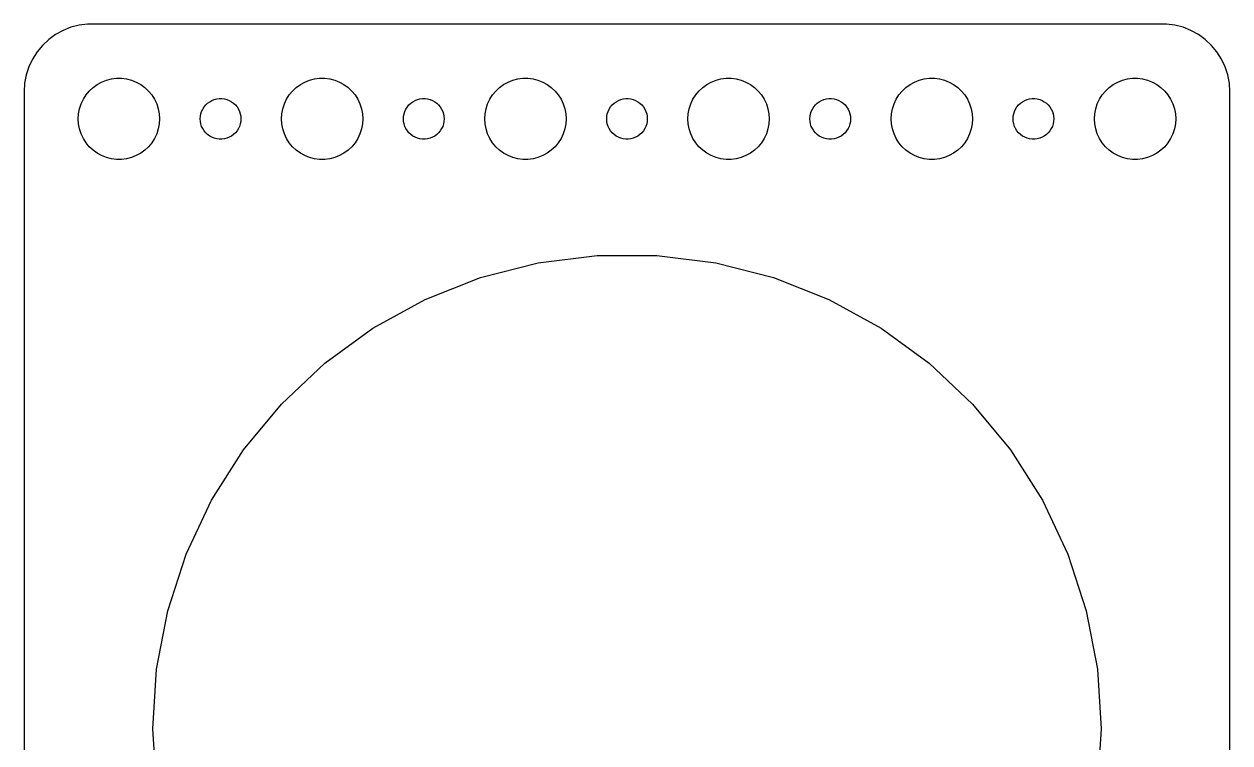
# Model space of a CAD drawing. Header units: metres. Extents: x -44 to 44, y 62 to 280.
# Drawn here: x -44.5 to 44.5, y 227 to 280 of the extents above; entities that cross this region are included whole.
import ezdxf

# ---------------------------------------------------------------- set-up
doc = ezdxf.new("R2010")
doc.units = ezdxf.units.M

msp = doc.modelspace()

# ---------------------------------------------------------------- linework, layer by layer
for p, q in [((-41.6289, 279.524), (-42.1791, 279.222)), ((-41.0451, 279.755), (-41.6289, 279.524)), ((-40.4369, 279.911), (-41.0451, 279.755)), ((-39.8139, 279.99), (-40.4369, 279.911)), ((39.8139, 279.99), (-39.8139, 279.99)), ((40.4369, 279.911), (39.8139, 279.99)), ((41.0451, 279.755), (40.4369, 279.911)), ((41.6289, 279.524), (41.0451, 279.755)), ((42.1791, 279.222), (41.6289, 279.524)), ((-42.6871, 278.853), (-43.1448, 278.423)), ((-42.1791, 279.222), (-42.6871, 278.853)), ((42.6871, 278.853), (42.1791, 279.222)), ((43.1448, 278.423), (42.6871, 278.853)), ((-43.5451, 277.939), (-43.8815, 277.409)), ((-43.1448, 278.423), (-43.5451, 277.939)), ((43.5451, 277.939), (43.1448, 278.423)), ((43.8815, 277.409), (43.5451, 277.939)), ((-44.1489, 276.841), (-44.3429, 276.243)), ((-43.8815, 277.409), (-44.1489, 276.841)), ((44.1489, 276.841), (43.8815, 277.409)), ((44.3429, 276.243), (44.1489, 276.841)), ((-44.3429, 276.243), (-44.4606, 275.627)), ((-38.427, 275.853), (-38.0621, 275.947)), ((-38.0621, 275.947), (-37.6884, 275.994)), ((-37.6884, 275.994), (-37.3116, 275.994)), ((-37.3116, 275.994), (-36.9379, 275.947)), ((-36.9379, 275.947), (-36.5729, 275.853)), ((-23.427, 275.853), (-23.0621, 275.947)), ((-23.0621, 275.947), (-22.6884, 275.994)), ((-22.6884, 275.994), (-22.3116, 275.994)), ((-22.3116, 275.994), (-21.9379, 275.947)), ((-21.9379, 275.947), (-21.5729, 275.853)), ((-8.42705, 275.853), (-8.06213, 275.947)), ((-8.06213, 275.947), (-7.68837, 275.994)), ((-7.68837, 275.994), (-7.31161, 275.994)), ((-7.31161, 275.994), (-6.93785, 275.947)), ((-6.93785, 275.947), (-6.57294, 275.853)), ((6.57294, 275.853), (6.93785, 275.947)), ((6.93785, 275.947), (7.31161, 275.994)), ((7.31161, 275.994), (7.68837, 275.994)), ((7.68837, 275.994), (8.06213, 275.947)), ((8.06213, 275.947), (8.42705, 275.853)), ((21.5729, 275.853), (21.9379, 275.947)), ((21.9379, 275.947), (22.3116, 275.994)), ((22.3116, 275.994), (22.6884, 275.994)), ((22.6884, 275.994), (23.0621, 275.947)), ((23.0621, 275.947), (23.427, 275.853)), ((36.5729, 275.853), (36.9379, 275.947)), ((36.9379, 275.947), (37.3116, 275.994)), ((37.3116, 275.994), (37.6884, 275.994)), ((37.6884, 275.994), (38.0621, 275.947)), ((38.0621, 275.947), (38.427, 275.853)), ((44.4606, 275.627), (44.3429, 276.243)), ((-44.4606, 275.627), (-44.5, 275)), ((-39.927, 274.763), (-39.6869, 275.054)), ((-39.6869, 275.054), (-39.4123, 275.312)), ((-39.4123, 275.312), (-39.1075, 275.533)), ((-39.1075, 275.533), (-38.7773, 275.714)), ((-38.7773, 275.714), (-38.427, 275.853)), ((-36.5729, 275.853), (-36.2227, 275.714)), ((-36.2227, 275.714), (-35.8925, 275.533)), ((-35.8925, 275.533), (-35.5877, 275.312)), ((-35.5877, 275.312), (-35.3131, 275.054)), ((-35.3131, 275.054), (-35.0729, 274.763)), ((-24.927, 274.763), (-24.6869, 275.054)), ((-24.6869, 275.054), (-24.4123, 275.312)), ((-24.4123, 275.312), (-24.1075, 275.533)), ((-24.1075, 275.533), (-23.7773, 275.714)), ((-23.7773, 275.714), (-23.427, 275.853)), ((-21.5729, 275.853), (-21.2227, 275.714)), ((-21.2227, 275.714), (-20.8925, 275.533)), ((-20.8925, 275.533), (-20.5877, 275.312)), ((-20.5877, 275.312), (-20.3131, 275.054)), ((-20.3131, 275.054), (-20.0729, 274.763)), ((-9.92705, 274.763), (-9.6869, 275.054)), ((-9.6869, 275.054), (-9.41226, 275.312)), ((-9.41226, 275.312), (-9.10747, 275.533)), ((-9.10747, 275.533), (-8.77733, 275.714)), ((-8.77733, 275.714), (-8.42705, 275.853)), ((-6.57294, 275.853), (-6.22266, 275.714)), ((-6.22266, 275.714), (-5.89252, 275.533)), ((-5.89252, 275.533), (-5.58772, 275.312)), ((-5.58772, 275.312), (-5.31308, 275.054)), ((-5.31308, 275.054), (-5.07294, 274.763)), ((5.07294, 274.763), (5.31308, 275.054)), ((5.31308, 275.054), (5.58772, 275.312)), ((5.58772, 275.312), (5.89252, 275.533)), ((5.89252, 275.533), (6.22266, 275.714)), ((6.22266, 275.714), (6.57294, 275.853)), ((8.42705, 275.853), (8.77733, 275.714)), ((8.77733, 275.714), (9.10747, 275.533)), ((9.10747, 275.533), (9.41226, 275.312)), ((9.41226, 275.312), (9.6869, 275.054)), ((9.6869, 275.054), (9.92705, 274.763)), ((20.0729, 274.763), (20.3131, 275.054)), ((20.3131, 275.054), (20.5877, 275.312)), ((20.5877, 275.312), (20.8925, 275.533)), ((20.8925, 275.533), (21.2227, 275.714)), ((21.2227, 275.714), (21.5729, 275.853)), ((23.427, 275.853), (23.7773, 275.714)), ((23.7773, 275.714), (24.1075, 275.533)), ((24.1075, 275.533), (24.4123, 275.312)), ((24.4123, 275.312), (24.6869, 275.054)), ((24.6869, 275.054), (24.927, 274.763)), ((35.0729, 274.763), (35.3131, 275.054)), ((35.3131, 275.054), (35.5877, 275.312)), ((35.5877, 275.312), (35.8925, 275.533)), ((35.8925, 275.533), (36.2227, 275.714)), ((36.2227, 275.714), (36.5729, 275.853)), ((38.427, 275.853), (38.7773, 275.714)), ((38.7773, 275.714), (39.1075, 275.533)), ((39.1075, 275.533), (39.4123, 275.312)), ((39.4123, 275.312), (39.6869, 275.054)), ((39.6869, 275.054), (39.927, 274.763)), ((44.5, 275), (44.4606, 275.627)), ((-44.5, 275), (-44.5, 181)), ((-40.2893, 274.104), (-40.1289, 274.445)), ((-40.1289, 274.445), (-39.927, 274.763)), ((-35.0729, 274.763), (-34.8711, 274.445)), ((-34.8711, 274.445), (-34.7107, 274.104)), ((-31.0934, 274.027), (-30.9561, 274.156)), ((-30.9561, 274.156), (-30.8037, 274.266)), ((-30.8037, 274.266), (-30.6387, 274.357)), ((-30.6387, 274.357), (-30.4635, 274.427)), ((-30.4635, 274.427), (-30.2811, 274.473)), ((-30.2811, 274.473), (-30.0942, 274.497)), ((-30.0942, 274.497), (-29.9058, 274.497)), ((-29.9058, 274.497), (-29.7189, 274.473)), ((-29.7189, 274.473), (-29.5365, 274.427)), ((-29.5365, 274.427), (-29.3613, 274.357)), ((-29.3613, 274.357), (-29.1963, 274.266)), ((-29.1963, 274.266), (-29.0439, 274.156)), ((-29.0439, 274.156), (-28.9065, 274.027)), ((-25.2893, 274.104), (-25.1289, 274.445)), ((-25.1289, 274.445), (-24.927, 274.763)), ((-20.0729, 274.763), (-19.8711, 274.445)), ((-19.8711, 274.445), (-19.7107, 274.104)), ((-16.0934, 274.027), (-15.9561, 274.156)), ((-15.9561, 274.156), (-15.8037, 274.266)), ((-15.8037, 274.266), (-15.6387, 274.357)), ((-15.6387, 274.357), (-15.4635, 274.427)), ((-15.4635, 274.427), (-15.2811, 274.473)), ((-15.2811, 274.473), (-15.0942, 274.497)), ((-15.0942, 274.497), (-14.9058, 274.497)), ((-14.9058, 274.497), (-14.7189, 274.473)), ((-14.7189, 274.473), (-14.5365, 274.427)), ((-14.5365, 274.427), (-14.3613, 274.357)), ((-14.3613, 274.357), (-14.1963, 274.266)), ((-14.1963, 274.266), (-14.0439, 274.156)), ((-14.0439, 274.156), (-13.9065, 274.027)), ((-10.2893, 274.104), (-10.1289, 274.445)), ((-10.1289, 274.445), (-9.92705, 274.763)), ((-5.07294, 274.763), (-4.87108, 274.445)), ((-4.87108, 274.445), (-4.71066, 274.104)), ((-1.09344, 274.027), (-0.95613, 274.156)), ((-0.95613, 274.156), (-0.80373, 274.266)), ((-0.80373, 274.266), (-0.63866, 274.357)), ((-0.63866, 274.357), (-0.46352, 274.427)), ((-0.46352, 274.427), (-0.28107, 274.473)), ((-0.28107, 274.473), (-0.09418, 274.497)), ((-0.09418, 274.497), (0.09418, 274.497)), ((0.09418, 274.497), (0.28107, 274.473)), ((0.28107, 274.473), (0.46352, 274.427)), ((0.46352, 274.427), (0.63866, 274.357)), ((0.63866, 274.357), (0.80373, 274.266)), ((0.80373, 274.266), (0.95613, 274.156)), ((0.95613, 274.156), (1.09344, 274.027)), ((4.71066, 274.104), (4.87108, 274.445)), ((4.87108, 274.445), (5.07294, 274.763)), ((9.92705, 274.763), (10.1289, 274.445)), ((10.1289, 274.445), (10.2893, 274.104)), ((13.9065, 274.027), (14.0439, 274.156)), ((14.0439, 274.156), (14.1963, 274.266)), ((14.1963, 274.266), (14.3613, 274.357)), ((14.3613, 274.357), (14.5365, 274.427)), ((14.5365, 274.427), (14.7189, 274.473)), ((14.7189, 274.473), (14.9058, 274.497)), ((14.9058, 274.497), (15.0942, 274.497)), ((15.0942, 274.497), (15.2811, 274.473)), ((15.2811, 274.473), (15.4635, 274.427)), ((15.4635, 274.427), (15.6387, 274.357)), ((15.6387, 274.357), (15.8037, 274.266)), ((15.8037, 274.266), (15.9561, 274.156)), ((15.9561, 274.156), (16.0934, 274.027)), ((19.7107, 274.104), (19.8711, 274.445)), ((19.8711, 274.445), (20.0729, 274.763)), ((24.927, 274.763), (25.1289, 274.445)), ((25.1289, 274.445), (25.2893, 274.104)), ((28.9065, 274.027), (29.0439, 274.156)), ((29.0439, 274.156), (29.1963, 274.266)), ((29.1963, 274.266), (29.3613, 274.357)), ((29.3613, 274.357), (29.5365, 274.427)), ((29.5365, 274.427), (29.7189, 274.473)), ((29.7189, 274.473), (29.9058, 274.497)), ((29.9058, 274.497), (30.0942, 274.497)), ((30.0942, 274.497), (30.2811, 274.473)), ((30.2811, 274.473), (30.4635, 274.427)), ((30.4635, 274.427), (30.6387, 274.357)), ((30.6387, 274.357), (30.8037, 274.266)), ((30.8037, 274.266), (30.9561, 274.156)), ((30.9561, 274.156), (31.0934, 274.027)), ((34.7107, 274.104), (34.8711, 274.445)), ((34.8711, 274.445), (35.0729, 274.763)), ((39.927, 274.763), (40.1289, 274.445)), ((40.1289, 274.445), (40.2893, 274.104)), ((44.5, 181), (44.5, 275)), ((-40.5, 273), (-40.4763, 273.376)), ((-40.4763, 273.376), (-40.4057, 273.746)), ((-40.4057, 273.746), (-40.2893, 274.104)), ((-34.7107, 274.104), (-34.5942, 273.746)), ((-34.5942, 273.746), (-34.5237, 273.376)), ((-34.5237, 273.376), (-34.5, 273)), ((-31.4882, 273.188), (-31.4529, 273.373)), ((-31.4529, 273.373), (-31.3947, 273.552)), ((-31.3947, 273.552), (-31.3145, 273.723)), ((-31.3145, 273.723), (-31.2135, 273.882)), ((-31.2135, 273.882), (-31.0934, 274.027)), ((-28.9065, 274.027), (-28.7865, 273.882)), ((-28.7865, 273.882), (-28.6855, 273.723)), ((-28.6855, 273.723), (-28.6053, 273.552)), ((-28.6053, 273.552), (-28.5471, 273.373)), ((-28.5471, 273.373), (-28.5118, 273.188)), ((-25.5, 273), (-25.4763, 273.376)), ((-25.4763, 273.376), (-25.4057, 273.746)), ((-25.4057, 273.746), (-25.2893, 274.104)), ((-19.7107, 274.104), (-19.5942, 273.746)), ((-19.5942, 273.746), (-19.5237, 273.376)), ((-19.5237, 273.376), (-19.5, 273)), ((-16.4882, 273.188), (-16.4529, 273.373)), ((-16.4529, 273.373), (-16.3947, 273.552)), ((-16.3947, 273.552), (-16.3145, 273.723)), ((-16.3145, 273.723), (-16.2135, 273.882)), ((-16.2135, 273.882), (-16.0934, 274.027)), ((-13.9065, 274.027), (-13.7865, 273.882)), ((-13.7865, 273.882), (-13.6855, 273.723)), ((-13.6855, 273.723), (-13.6053, 273.552)), ((-13.6053, 273.552), (-13.5471, 273.373)), ((-13.5471, 273.373), (-13.5118, 273.188)), ((-10.5, 273), (-10.4763, 273.376)), ((-10.4763, 273.376), (-10.4057, 273.746)), ((-10.4057, 273.746), (-10.2893, 274.104)), ((-4.71066, 274.104), (-4.59424, 273.746)), ((-4.59424, 273.746), (-4.52365, 273.376)), ((-4.52365, 273.376), (-4.5, 273)), ((-1.48816, 273.188), (-1.45287, 273.373)), ((-1.45287, 273.373), (-1.39465, 273.552)), ((-1.39465, 273.552), (-1.31445, 273.723)), ((-1.31445, 273.723), (-1.21352, 273.882)), ((-1.21352, 273.882), (-1.09344, 274.027)), ((1.09344, 274.027), (1.21352, 273.882)), ((1.21352, 273.882), (1.31445, 273.723)), ((1.31445, 273.723), (1.39465, 273.552)), ((1.39465, 273.552), (1.45287, 273.373)), ((1.45287, 273.373), (1.48816, 273.188)), ((4.5, 273), (4.52365, 273.376)), ((4.52365, 273.376), (4.59424, 273.746)), ((4.59424, 273.746), (4.71066, 274.104)), ((10.2893, 274.104), (10.4057, 273.746)), ((10.4057, 273.746), (10.4763, 273.376)), ((10.4763, 273.376), (10.5, 273)), ((13.5118, 273.188), (13.5471, 273.373)), ((13.5471, 273.373), (13.6053, 273.552)), ((13.6053, 273.552), (13.6855, 273.723)), ((13.6855, 273.723), (13.7865, 273.882)), ((13.7865, 273.882), (13.9065, 274.027)), ((16.0934, 274.027), (16.2135, 273.882)), ((16.2135, 273.882), (16.3145, 273.723)), ((16.3145, 273.723), (16.3947, 273.552)), ((16.3947, 273.552), (16.4529, 273.373)), ((16.4529, 273.373), (16.4882, 273.188)), ((19.5, 273), (19.5237, 273.376)), ((19.5237, 273.376), (19.5942, 273.746)), ((19.5942, 273.746), (19.7107, 274.104)), ((25.2893, 274.104), (25.4057, 273.746)), ((25.4057, 273.746), (25.4763, 273.376)), ((25.4763, 273.376), (25.5, 273)), ((28.5118, 273.188), (28.5471, 273.373)), ((28.5471, 273.373), (28.6053, 273.552)), ((28.6053, 273.552), (28.6855, 273.723)), ((28.6855, 273.723), (28.7865, 273.882)), ((28.7865, 273.882), (28.9065, 274.027)), ((31.0934, 274.027), (31.2135, 273.882)), ((31.2135, 273.882), (31.3145, 273.723)), ((31.3145, 273.723), (31.3947, 273.552)), ((31.3947, 273.552), (31.4529, 273.373)), ((31.4529, 273.373), (31.4882, 273.188)), ((34.5, 273), (34.5237, 273.376)), ((34.5237, 273.376), (34.5942, 273.746)), ((34.5942, 273.746), (34.7107, 274.104)), ((40.2893, 274.104), (40.4057, 273.746)), ((40.4057, 273.746), (40.4763, 273.376)), ((40.4763, 273.376), (40.5, 273)), ((-40.4763, 272.624), (-40.5, 273)), ((-40.4057, 272.254), (-40.4763, 272.624)), ((-34.5237, 272.624), (-34.5942, 272.254)), ((-34.5, 273), (-34.5237, 272.624)), ((-31.5, 273), (-31.4882, 273.188)), ((-31.4882, 272.812), (-31.5, 273)), ((-31.4529, 272.627), (-31.4882, 272.812)), ((-31.3947, 272.448), (-31.4529, 272.627)), ((-31.3145, 272.277), (-31.3947, 272.448)), ((-28.6053, 272.448), (-28.6855, 272.277)), ((-28.5471, 272.627), (-28.6053, 272.448)), ((-28.5118, 272.812), (-28.5471, 272.627)), ((-28.5118, 273.188), (-28.5, 273)), ((-28.5, 273), (-28.5118, 272.812)), ((-25.4763, 272.624), (-25.5, 273)), ((-25.4057, 272.254), (-25.4763, 272.624)), ((-19.5237, 272.624), (-19.5942, 272.254)), ((-19.5, 273), (-19.5237, 272.624)), ((-16.5, 273), (-16.4882, 273.188)), ((-16.4882, 272.812), (-16.5, 273)), ((-16.4529, 272.627), (-16.4882, 272.812)), ((-16.3947, 272.448), (-16.4529, 272.627)), ((-16.3145, 272.277), (-16.3947, 272.448)), ((-13.6053, 272.448), (-13.6855, 272.277)), ((-13.5471, 272.627), (-13.6053, 272.448)), ((-13.5118, 272.812), (-13.5471, 272.627)), ((-13.5118, 273.188), (-13.5, 273)), ((-13.5, 273), (-13.5118, 272.812)), ((-10.4763, 272.624), (-10.5, 273)), ((-10.4057, 272.254), (-10.4763, 272.624)), ((-4.52365, 272.624), (-4.59424, 272.254)), ((-4.5, 273), (-4.52365, 272.624)), ((-1.5, 273), (-1.48816, 273.188)), ((-1.48816, 272.812), (-1.5, 273)), ((-1.45287, 272.627), (-1.48816, 272.812)), ((-1.39465, 272.448), (-1.45287, 272.627)), ((-1.31445, 272.277), (-1.39465, 272.448)), ((1.39465, 272.448), (1.31445, 272.277)), ((1.45287, 272.627), (1.39465, 272.448)), ((1.48816, 272.812), (1.45287, 272.627)), ((1.48816, 273.188), (1.5, 273)), ((1.5, 273), (1.48816, 272.812)), ((4.52365, 272.624), (4.5, 273)), ((4.59424, 272.254), (4.52365, 272.624)), ((10.4763, 272.624), (10.4057, 272.254)), ((10.5, 273), (10.4763, 272.624)), ((13.5, 273), (13.5118, 273.188)), ((13.5118, 272.812), (13.5, 273)), ((13.5471, 272.627), (13.5118, 272.812)), ((13.6053, 272.448), (13.5471, 272.627)), ((13.6855, 272.277), (13.6053, 272.448)), ((16.3947, 272.448), (16.3145, 272.277)), ((16.4529, 272.627), (16.3947, 272.448)), ((16.4882, 272.812), (16.4529, 272.627)), ((16.4882, 273.188), (16.5, 273)), ((16.5, 273), (16.4882, 272.812)), ((19.5237, 272.624), (19.5, 273)), ((19.5942, 272.254), (19.5237, 272.624)), ((25.4763, 272.624), (25.4057, 272.254)), ((25.5, 273), (25.4763, 272.624)), ((28.5, 273), (28.5118, 273.188)), ((28.5118, 272.812), (28.5, 273)), ((28.5471, 272.627), (28.5118, 272.812)), ((28.6053, 272.448), (28.5471, 272.627)), ((28.6855, 272.277), (28.6053, 272.448)), ((31.3947, 272.448), (31.3145, 272.277)), ((31.4529, 272.627), (31.3947, 272.448)), ((31.4882, 272.812), (31.4529, 272.627)), ((31.4882, 273.188), (31.5, 273)), ((31.5, 273), (31.4882, 272.812)), ((34.5237, 272.624), (34.5, 273)), ((34.5942, 272.254), (34.5237, 272.624)), ((40.4763, 272.624), (40.4057, 272.254)), ((40.5, 273), (40.4763, 272.624)), ((-40.2893, 271.896), (-40.4057, 272.254)), ((-40.1289, 271.555), (-40.2893, 271.896)), ((-39.927, 271.237), (-40.1289, 271.555)), ((-34.8711, 271.555), (-35.0729, 271.237)), ((-34.7107, 271.896), (-34.8711, 271.555)), ((-34.5942, 272.254), (-34.7107, 271.896)), ((-31.2135, 272.118), (-31.3145, 272.277)), ((-31.0934, 271.973), (-31.2135, 272.118)), ((-30.9561, 271.844), (-31.0934, 271.973)), ((-30.8037, 271.734), (-30.9561, 271.844)), ((-30.6387, 271.643), (-30.8037, 271.734)), ((-30.4635, 271.573), (-30.6387, 271.643)), ((-30.2811, 271.527), (-30.4635, 271.573)), ((-30.0942, 271.503), (-30.2811, 271.527)), ((-29.9058, 271.503), (-30.0942, 271.503)), ((-29.7189, 271.527), (-29.9058, 271.503)), ((-29.5365, 271.573), (-29.7189, 271.527)), ((-29.3613, 271.643), (-29.5365, 271.573)), ((-29.1963, 271.734), (-29.3613, 271.643)), ((-29.0439, 271.844), (-29.1963, 271.734)), ((-28.9065, 271.973), (-29.0439, 271.844)), ((-28.7865, 272.118), (-28.9065, 271.973)), ((-28.6855, 272.277), (-28.7865, 272.118)), ((-25.2893, 271.896), (-25.4057, 272.254)), ((-25.1289, 271.555), (-25.2893, 271.896)), ((-24.927, 271.237), (-25.1289, 271.555)), ((-19.8711, 271.555), (-20.0729, 271.237)), ((-19.7107, 271.896), (-19.8711, 271.555)), ((-19.5942, 272.254), (-19.7107, 271.896)), ((-16.2135, 272.118), (-16.3145, 272.277)), ((-16.0934, 271.973), (-16.2135, 272.118)), ((-15.9561, 271.844), (-16.0934, 271.973)), ((-15.8037, 271.734), (-15.9561, 271.844)), ((-15.6387, 271.643), (-15.8037, 271.734)), ((-15.4635, 271.573), (-15.6387, 271.643)), ((-15.2811, 271.527), (-15.4635, 271.573)), ((-15.0942, 271.503), (-15.2811, 271.527)), ((-14.9058, 271.503), (-15.0942, 271.503)), ((-14.7189, 271.527), (-14.9058, 271.503)), ((-14.5365, 271.573), (-14.7189, 271.527)), ((-14.3613, 271.643), (-14.5365, 271.573)), ((-14.1963, 271.734), (-14.3613, 271.643)), ((-14.0439, 271.844), (-14.1963, 271.734)), ((-13.9065, 271.973), (-14.0439, 271.844)), ((-13.7865, 272.118), (-13.9065, 271.973)), ((-13.6855, 272.277), (-13.7865, 272.118)), ((-10.2893, 271.896), (-10.4057, 272.254)), ((-10.1289, 271.555), (-10.2893, 271.896)), ((-9.92705, 271.237), (-10.1289, 271.555)), ((-4.87108, 271.555), (-5.07294, 271.237)), ((-4.71066, 271.896), (-4.87108, 271.555)), ((-4.59424, 272.254), (-4.71066, 271.896)), ((-1.21352, 272.118), (-1.31445, 272.277)), ((-1.09344, 271.973), (-1.21352, 272.118)), ((-0.95613, 271.844), (-1.09344, 271.973)), ((-0.80373, 271.734), (-0.95613, 271.844)), ((-0.63866, 271.643), (-0.80373, 271.734)), ((-0.46352, 271.573), (-0.63866, 271.643)), ((-0.28107, 271.527), (-0.46352, 271.573)), ((-0.09418, 271.503), (-0.28107, 271.527)), ((0.09418, 271.503), (-0.09418, 271.503)), ((0.28107, 271.527), (0.09418, 271.503)), ((0.46352, 271.573), (0.28107, 271.527)), ((0.63866, 271.643), (0.46352, 271.573)), ((0.80373, 271.734), (0.63866, 271.643)), ((0.95613, 271.844), (0.80373, 271.734)), ((1.09344, 271.973), (0.95613, 271.844)), ((1.21352, 272.118), (1.09344, 271.973)), ((1.31445, 272.277), (1.21352, 272.118)), ((4.71066, 271.896), (4.59424, 272.254)), ((4.87108, 271.555), (4.71066, 271.896)), ((5.07294, 271.237), (4.87108, 271.555)), ((10.1289, 271.555), (9.92705, 271.237)), ((10.2893, 271.896), (10.1289, 271.555)), ((10.4057, 272.254), (10.2893, 271.896)), ((13.7865, 272.118), (13.6855, 272.277)), ((13.9065, 271.973), (13.7865, 272.118)), ((14.0439, 271.844), (13.9065, 271.973)), ((14.1963, 271.734), (14.0439, 271.844)), ((14.3613, 271.643), (14.1963, 271.734)), ((14.5365, 271.573), (14.3613, 271.643)), ((14.7189, 271.527), (14.5365, 271.573)), ((14.9058, 271.503), (14.7189, 271.527)), ((15.0942, 271.503), (14.9058, 271.503)), ((15.2811, 271.527), (15.0942, 271.503)), ((15.4635, 271.573), (15.2811, 271.527)), ((15.6387, 271.643), (15.4635, 271.573)), ((15.8037, 271.734), (15.6387, 271.643)), ((15.9561, 271.844), (15.8037, 271.734)), ((16.0934, 271.973), (15.9561, 271.844)), ((16.2135, 272.118), (16.0934, 271.973)), ((16.3145, 272.277), (16.2135, 272.118)), ((19.7107, 271.896), (19.5942, 272.254)), ((19.8711, 271.555), (19.7107, 271.896)), ((20.0729, 271.237), (19.8711, 271.555)), ((25.1289, 271.555), (24.927, 271.237)), ((25.2893, 271.896), (25.1289, 271.555)), ((25.4057, 272.254), (25.2893, 271.896)), ((28.7865, 272.118), (28.6855, 272.277)), ((28.9065, 271.973), (28.7865, 272.118)), ((29.0439, 271.844), (28.9065, 271.973)), ((29.1963, 271.734), (29.0439, 271.844)), ((29.3613, 271.643), (29.1963, 271.734)), ((29.5365, 271.573), (29.3613, 271.643)), ((29.7189, 271.527), (29.5365, 271.573)), ((29.9058, 271.503), (29.7189, 271.527)), ((30.0942, 271.503), (29.9058, 271.503)), ((30.2811, 271.527), (30.0942, 271.503)), ((30.4635, 271.573), (30.2811, 271.527)), ((30.6387, 271.643), (30.4635, 271.573)), ((30.8037, 271.734), (30.6387, 271.643)), ((30.9561, 271.844), (30.8037, 271.734)), ((31.0934, 271.973), (30.9561, 271.844)), ((31.2135, 272.118), (31.0934, 271.973)), ((31.3145, 272.277), (31.2135, 272.118)), ((34.7107, 271.896), (34.5942, 272.254)), ((34.8711, 271.555), (34.7107, 271.896)), ((35.0729, 271.237), (34.8711, 271.555)), ((40.1289, 271.555), (39.927, 271.237)), ((40.2893, 271.896), (40.1289, 271.555)), ((40.4057, 272.254), (40.2893, 271.896)), ((-39.6869, 270.946), (-39.927, 271.237)), ((-39.4123, 270.688), (-39.6869, 270.946)), ((-39.1075, 270.467), (-39.4123, 270.688)), ((-35.5877, 270.688), (-35.8925, 270.467)), ((-35.3131, 270.946), (-35.5877, 270.688)), ((-35.0729, 271.237), (-35.3131, 270.946)), ((-24.6869, 270.946), (-24.927, 271.237)), ((-24.4123, 270.688), (-24.6869, 270.946)), ((-24.1075, 270.467), (-24.4123, 270.688)), ((-20.5877, 270.688), (-20.8925, 270.467)), ((-20.3131, 270.946), (-20.5877, 270.688)), ((-20.0729, 271.237), (-20.3131, 270.946)), ((-9.6869, 270.946), (-9.92705, 271.237)), ((-9.41226, 270.688), (-9.6869, 270.946)), ((-9.10747, 270.467), (-9.41226, 270.688)), ((-5.58772, 270.688), (-5.89252, 270.467)), ((-5.31308, 270.946), (-5.58772, 270.688)), ((-5.07294, 271.237), (-5.31308, 270.946)), ((5.31308, 270.946), (5.07294, 271.237)), ((5.58772, 270.688), (5.31308, 270.946)), ((5.89252, 270.467), (5.58772, 270.688)), ((9.41226, 270.688), (9.10747, 270.467)), ((9.6869, 270.946), (9.41226, 270.688)), ((9.92705, 271.237), (9.6869, 270.946)), ((20.3131, 270.946), (20.0729, 271.237)), ((20.5877, 270.688), (20.3131, 270.946)), ((20.8925, 270.467), (20.5877, 270.688)), ((24.4123, 270.688), (24.1075, 270.467)), ((24.6869, 270.946), (24.4123, 270.688)), ((24.927, 271.237), (24.6869, 270.946)), ((35.3131, 270.946), (35.0729, 271.237)), ((35.5877, 270.688), (35.3131, 270.946)), ((35.8925, 270.467), (35.5877, 270.688)), ((39.4123, 270.688), (39.1075, 270.467)), ((39.6869, 270.946), (39.4123, 270.688)), ((39.927, 271.237), (39.6869, 270.946)), ((-38.7773, 270.286), (-39.1075, 270.467)), ((-38.427, 270.147), (-38.7773, 270.286)), ((-38.0621, 270.053), (-38.427, 270.147)), ((-37.6884, 270.006), (-38.0621, 270.053)), ((-37.3116, 270.006), (-37.6884, 270.006)), ((-36.9379, 270.053), (-37.3116, 270.006)), ((-36.5729, 270.147), (-36.9379, 270.053)), ((-36.2227, 270.286), (-36.5729, 270.147)), ((-35.8925, 270.467), (-36.2227, 270.286)), ((-23.7773, 270.286), (-24.1075, 270.467)), ((-23.427, 270.147), (-23.7773, 270.286)), ((-23.0621, 270.053), (-23.427, 270.147)), ((-22.6884, 270.006), (-23.0621, 270.053)), ((-22.3116, 270.006), (-22.6884, 270.006)), ((-21.9379, 270.053), (-22.3116, 270.006)), ((-21.5729, 270.147), (-21.9379, 270.053)), ((-21.2227, 270.286), (-21.5729, 270.147)), ((-20.8925, 270.467), (-21.2227, 270.286)), ((-8.77733, 270.286), (-9.10747, 270.467)), ((-8.42705, 270.147), (-8.77733, 270.286)), ((-8.06213, 270.053), (-8.42705, 270.147)), ((-7.68837, 270.006), (-8.06213, 270.053)), ((-7.31161, 270.006), (-7.68837, 270.006)), ((-6.93785, 270.053), (-7.31161, 270.006)), ((-6.57294, 270.147), (-6.93785, 270.053)), ((-6.22266, 270.286), (-6.57294, 270.147)), ((-5.89252, 270.467), (-6.22266, 270.286)), ((6.22266, 270.286), (5.89252, 270.467)), ((6.57294, 270.147), (6.22266, 270.286)), ((6.93785, 270.053), (6.57294, 270.147)), ((7.31161, 270.006), (6.93785, 270.053)), ((7.68837, 270.006), (7.31161, 270.006)), ((8.06213, 270.053), (7.68837, 270.006)), ((8.42705, 270.147), (8.06213, 270.053)), ((8.77733, 270.286), (8.42705, 270.147)), ((9.10747, 270.467), (8.77733, 270.286)), ((21.2227, 270.286), (20.8925, 270.467)), ((21.5729, 270.147), (21.2227, 270.286)), ((21.9379, 270.053), (21.5729, 270.147)), ((22.3116, 270.006), (21.9379, 270.053)), ((22.6884, 270.006), (22.3116, 270.006)), ((23.0621, 270.053), (22.6884, 270.006)), ((23.427, 270.147), (23.0621, 270.053)), ((23.7773, 270.286), (23.427, 270.147)), ((24.1075, 270.467), (23.7773, 270.286)), ((36.2227, 270.286), (35.8925, 270.467)), ((36.5729, 270.147), (36.2227, 270.286)), ((36.9379, 270.053), (36.5729, 270.147)), ((37.3116, 270.006), (36.9379, 270.053)), ((37.6884, 270.006), (37.3116, 270.006)), ((38.0621, 270.053), (37.6884, 270.006)), ((38.427, 270.147), (38.0621, 270.053)), ((38.7773, 270.286), (38.427, 270.147)), ((39.1075, 270.467), (38.7773, 270.286)), ((-6.55833, 262.38), (-2.19766, 262.931)), ((-2.19766, 262.931), (2.19766, 262.931)), ((2.19766, 262.931), (6.55833, 262.38)), ((-10.8156, 261.287), (-6.55833, 262.38)), ((6.55833, 262.38), (10.8156, 261.287)), ((-14.9023, 259.669), (-10.8156, 261.287)), ((10.8156, 261.287), (14.9023, 259.669)), ((-18.7539, 257.551), (-14.9023, 259.669)), ((14.9023, 259.669), (18.7539, 257.551)), ((-22.3098, 254.968), (-18.7539, 257.551)), ((18.7539, 257.551), (22.3098, 254.968)), ((-25.5139, 251.959), (-22.3098, 254.968)), ((22.3098, 254.968), (25.5139, 251.959)), ((-28.3156, 248.572), (-25.5139, 251.959)), ((25.5139, 251.959), (28.3156, 248.572)), ((-30.6707, 244.861), (-28.3156, 248.572)), ((28.3156, 248.572), (30.6707, 244.861)), ((-32.5422, 240.884), (-30.6707, 244.861)), ((30.6707, 244.861), (32.5422, 240.884)), ((-33.9004, 236.704), (-32.5422, 240.884)), ((32.5422, 240.884), (33.9004, 236.704)), ((-34.724, 232.387), (-33.9004, 236.704)), ((33.9004, 236.704), (34.724, 232.387)), ((-35, 228), (-34.724, 232.387)), ((34.724, 232.387), (35, 228)), ((-34.724, 223.613), (-35, 228)), ((35, 228), (34.724, 223.613))]:
    msp.add_line(p, q)

doc.saveas('drawing.dxf')
